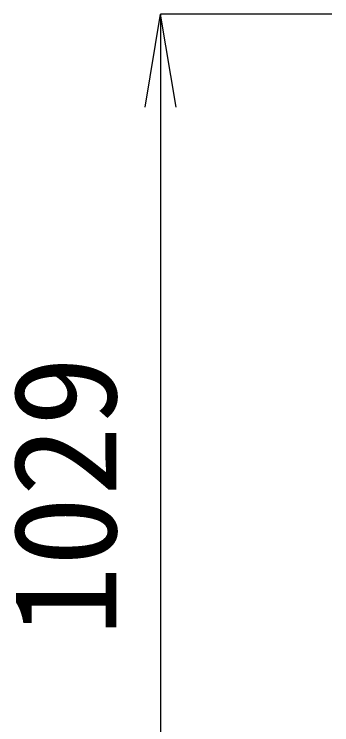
# Model space of a CAD drawing. Units: millimetres at full size. Extents: x -21196 to 21204, y -11807 to 11807.
# Drawn here: x -14197 to -13855, y -9312 to -8547 of the extents above; entities that cross this region are included whole.
import ezdxf
from ezdxf.enums import TextEntityAlignment as Align

# ---------------------------------------------------------------- set-up
doc = ezdxf.new("R2010")
doc.units = ezdxf.units.MM
doc.header["$LTSCALE"] = 0.5
doc.layers.add('0-A_AM_5(機器配置図 260128.dwg)', color=6, linetype='Continuous', lineweight=15)
doc.styles.add('ＭＳ ゴシック', font='')
doc.styles.get('ＭＳ ゴシック').set_extended_font_data('MS Gothic')

msp = doc.modelspace()

# ---------------------------------------------------------------- linework, layer by layer
at = {"layer": '0-A_AM_5(機器配置図 260128.dwg)'}
for p, q in [((-14055.9282, -8646.8742), (-14039.2616, -8546.8742)), ((-13855.16, -8546.8742), (-14039.4416, -8546.8742)), ((-14039.2616, -8646.8742), (-14039.2616, -9475.9956))]:
    msp.add_line(p, q, dxfattribs=at)
msp.add_lwpolyline([(-14022.5949, -8646.8742), (-14039.2616, -8546.8742), (-14039.2616, -8646.8742)], dxfattribs=at)

# ---------------------------------------------------------------- texts
at = {"layer": '0-A_AM_5(機器配置図 260128.dwg)', "style": 'ＭＳ ゴシック'}
msp.add_text('1029', height=110.9, rotation=90, dxfattribs=at).set_placement((-14053.6616, -9217.2123), align=Align.BOTTOM_LEFT)

doc.saveas('drawing.dxf')
